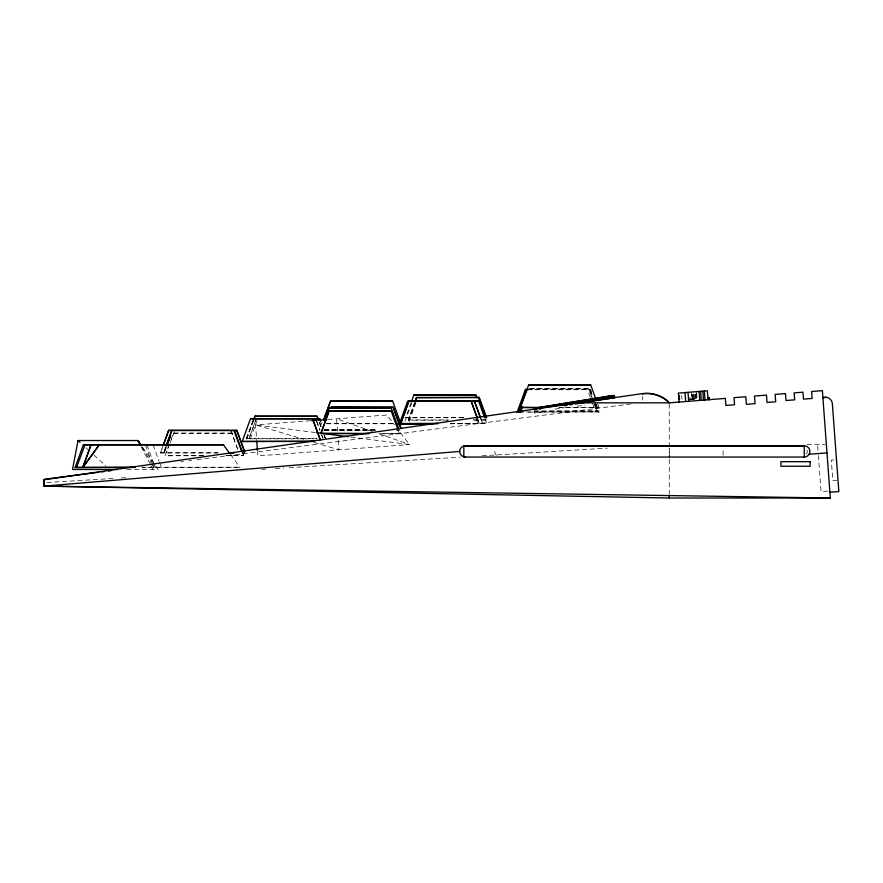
<?xml version="1.0" encoding="UTF-8"?>
<svg xmlns="http://www.w3.org/2000/svg" width="883" height="883" viewBox="0 0 883 883"><rect width="100%" height="100%" fill="white"/><g stroke="black" fill="none" stroke-linecap="round" stroke-linejoin="round"><path stroke-width="0.66" stroke-dasharray="4.42 3.31" d="M642.371 400.076L642.371 396.379M669.27 456.654L669.27 448.443L669.237 458.023M723.078 455.286L723.078 448.443M218.002 453.001L160.463 453.001L162.748 446.5M160.463 453.001L162.748 446.765M165.927 446.5L163.631 453.001L165.927 446.765M166.523 446.5L164.227 453.001L166.523 446.765M203.631 455.76L165.022 455.76L168.234 446.765M170.982 439.535L173.278 433.045L232.671 433.045M169.691 444.006L166.479 452.736M170.143 443.023L174.735 430.54M246.335 438.719L253.211 419.999M246.335 438.972L253.211 420.264M317.096 438.818L246.765 438.818L253.189 421.103M246.765 438.818L254.105 418.862M255.761 419.999L248.851 438.972L255.761 420.264M250.331 438.972L257.207 419.999M463.52 417.736L405.606 417.736L411.114 402.516M404.988 421.323L412.328 401.368M448.266 420.176L408.277 420.176L414.69 402.46M408.277 420.176L414.69 402.714M415.352 402.46L408.939 419.922M409.193 421.323L416.07 402.361M554.966 409.105L563.641 407.858M577.195 406.268L585.043 405.142M543.266 411.853L534.789 413.067L534.447 410.639M180.728 461.754L183.465 461.401M188.929 460.705L191.655 460.352M197.119 459.646L631.444 403.928M689.446 399.116L696.003 398.586M689.27 399.37L695.992 398.873M689.248 399.558L696.003 399.05M690.296 399.679L695.694 399.248M310.463 420.761L255.518 424.889L256.633 439.734M328.057 419.436L386.909 415.01L394.425 424.844M833.894 459.877L831.311 460.076L832.824 480.595L836.709 480.308M827.857 491.08L821.047 491.588L818.166 452.659M46.898 482.526L114.371 478.387M121.258 477.968L128.145 477.537M261.699 469.348L265.827 469.094M275.474 468.498L283.73 467.99M289.238 467.659L459.977 457.173M482.008 455.827L607.305 448.134M530.219 388.52L589.612 388.52L592.824 397.251M528.873 388.774L589.612 388.774L592.824 397.516M526.853 389.436L590.727 389.436M528.111 389.701L590.727 389.701L591.643 392.195M558.994 407.438L598.972 407.438L558.994 407.692M534.436 410.97L597.868 410.97L534.436 411.235M525.893 411.897L598.972 411.897L525.893 412.151M463.52 417.482L405.606 417.736M408.277 419.922L448.266 419.922M473.078 419.922L487.537 419.922L473.078 420.176M326.445 423.509L392.626 423.509M450.363 423.421L479.314 423.685L477.935 419.944M450.363 423.685L486.864 423.564L450.44 423.818M326.445 423.763L392.626 423.763M324.193 429.591L377.968 429.591M324.193 429.844L377.968 429.844M324.966 430.286L378.752 430.286M323.586 430.54L371.853 430.54M396.677 430.54L399.436 430.54M173.278 433.299L235.364 433.299M380.12 433.432L399.425 433.432L380.12 433.685M246.765 438.564L317.096 438.564M807.062 444.326L824.976 444.326M160.463 452.736L218.002 452.736M242.317 452.736L245.077 453.001L242.317 453.001M203.631 455.496L165.022 455.76M225.695 455.496L243.62 455.496L225.695 455.76M142.086 467.228L239.988 467.228L142.086 467.482M126.832 469.458L158.057 469.458L155.739 466.114M315.463 432.538L255.518 424.889L303.719 439.304M350.882 437.052L409.458 444.524L398.597 430.319M314.138 442.427L338.895 449.833L338.079 439.039M372.372 431.434L336.555 418.796L337.472 430.937M378.763 433.685L409.458 444.524L257.858 455.915L257.549 451.875M85.96 447.758L87.936 449.568M93.863 454.988L105.728 465.838M230.551 454.392L239.988 467.482M142.593 447.206L154.966 465.01M142.108 447.471L151.103 462.515M151.799 463.674L155.253 469.458M141.103 446.555L150.518 464.635M151.148 465.838L153.035 469.458M597.603 403.697L598.972 407.692M596.224 404.414L598.972 411.897M595.771 403.421L598.972 412.151M595.109 403.487L597.868 410.97M595.109 403.752L597.868 411.235M591.698 396.92L588.95 389.436L591.698 397.184M594.447 404.414L597.195 412.151L593.983 403.421M590.263 397.184L587.504 389.701M592.548 403.421L595.76 411.897M485.032 418.575L486.864 423.818M481.29 419.822L482.67 423.818L480.838 418.829M477.935 419.679L479.314 423.421M476.643 419.822L478.023 423.818L476.191 418.829M398.045 429.944L399.425 433.685M320.22 420.264L322.052 425.253M319.657 422.493L321.059 426.246M324.238 434.977L325.639 438.719M319.403 422.35L321.235 427.339M323.995 434.822L325.363 438.564M319.403 422.604L321.235 427.593M323.995 435.076L324.911 437.571M316.677 421.246L319.889 429.988M321.721 434.977L323.101 438.719M316.677 421.511L319.889 430.242M321.721 435.231L322.637 437.725M242.704 453.001L243.62 455.496M242.704 453.266L243.62 455.76M230.805 430.286L238.134 450.242M230.805 430.54L238.134 450.507M153.134 445.032L159.095 461.246M159.558 462.239L161.39 467.228M146.986 445.032L153.41 462.493M153.874 463.487L155.242 467.228M145.474 445.032L151.887 462.493M152.351 463.487L153.719 467.228M696.61 392.946L697.018 398.067M696.433 394.248L696.742 398.09M696.091 391.699L696.599 398.101M695.782 394.304L696.091 398.134M695.539 394.315L695.848 398.156M694.833 394.37L695.241 399.491M693.883 394.447L694.292 399.569M693.541 394.48L693.95 399.591M692.316 394.58L692.725 399.69M692.051 394.602L692.46 399.712M691.919 394.602L692.327 399.723M691.555 392.063L692.173 399.734M689.888 397.339L690.087 399.9M681.654 395.429L681.952 399.259M817.669 445.948L818.066 451.312M669.27 403.884L669.237 446.986M669.27 459.337L669.27 493.884M807.073 449.977A5.618 5.618 0 0 1 806.521 454.237M496.478 455.407A5.618 5.618 0 0 1 495.584 448.619"/><path stroke-width="1.32" d="M580.12 402.847L669.237 402.847L725.34 398.376L725.903 405.429L734.568 404.734L734.005 397.692L745.815 396.743L746.411 404.326L755.086 403.63L754.479 396.059L766.466 395.098L767.051 402.471L775.727 401.776L775.131 394.403L785.473 393.586L786.013 400.529L794.689 399.833L794.137 392.891L802.945 392.184L803.497 399.138L812.172 398.443L811.62 391.5L822.382 390.639L830.318 498.012L669.237 498.012L44.15 486.125L44.282 479.734M642.371 393.608L642.371 393.917A31.722 31.722 0 0 1 667.438 401.191L669.237 402.847L667.471 400.871A31.722 31.722 0 0 0 642.371 393.608L44.15 479.756M141.048 444.977L137.958 440.529L78.046 440.529L72.516 469.458L117.549 469.458M135.187 467.482L75.121 467.482L83.377 444.778L223.476 444.778L229.768 453.586M82.792 467.228L91.048 444.778L82.792 467.482L99.293 444.778L82.792 467.482M163.212 445.253L168.708 430.286L236.821 430.286L244.613 451.489M163.212 445.518L168.708 430.286M166.379 445.253L171.887 430.286L166.379 445.518M166.975 445.253L170.187 436.522M166.975 445.518L170.187 436.776M313.929 441.467L242.229 441.467L250.485 418.752L319.756 418.752L320.672 421.246M254.105 418.608L255.021 416.103L317.118 416.103L318.035 418.608M254.105 418.862L255.021 416.103M323.686 419.767L330.562 401.048L392.648 401.048L400.441 422.516M323.686 420.021L330.562 401.048M324.502 420.308L329.083 407.825L391.18 407.825L398.973 429.293M324.955 419.315L329.083 407.825M369.083 433.685L320.827 433.432L329.083 410.97L391.169 410.97L398.045 429.944M320.827 433.685L329.083 410.97M484.579 417.582L478.619 401.114L407.681 401.114L399.425 423.818L437.946 423.685M408.972 400.97L400.716 423.685L408.972 400.97L471.058 400.97L477.482 418.432M411.566 401.522L413.862 395.021L475.959 395.021L476.875 397.527M415.153 401.213L416.522 397.471L479.281 397.471L486.621 417.681M415.153 401.467L416.522 397.471M517.162 412.151L525.418 389.436L528.111 389.436M518.597 411.897L526.853 389.701M518.597 412.151L528.63 384.988L590.727 384.988L595.771 398.961M520.385 411.897L522.217 406.908M520.385 412.151L522.217 407.162M535.738 407.924L612.846 395.452M535.771 408.134L538.453 407.703M539.8 407.482L613.862 395.507L614.226 397.736M535.838 408.52L613.928 395.893M535.849 408.63L612.968 396.158M534.59 409.193L537.03 408.796M539.27 408.432L542.604 407.891M544.723 407.549L548.288 406.975M550.164 406.666L553.564 406.125M555.462 405.816L570.275 403.421M572.46 403.067L575.628 402.549M577.394 402.262L580.959 401.688M583.376 401.301L585.87 400.893M588.354 400.496L602.923 398.134M604.767 397.836L608.1 397.295M610.451 396.92L614.8 396.213M564.403 405.805L567.096 405.363M569.789 404.933L572.482 404.491M575.175 404.061L584.601 402.538M587.294 402.096L615.032 397.615M98.786 472.262L44.15 479.27L44.15 486.125L830.318 498.012M101.512 471.908L104.249 471.566M108.344 471.036L111.07 470.683M44.15 486.125L459.679 451.423M707.669 397.659L709.115 397.538L709.292 399.657M708.133 397.803L709.137 397.714M311.633 420.672L326.942 419.513M826.631 397.383L822.901 397.659A7.075 7.075 0 0 1 826.113 397.284L827.172 397.493A7.075 7.075 0 0 1 832.36 403.785L838.85 491.588L829.888 492.25M809.137 454.237L826.985 452.913M528.111 389.701L525.418 389.436M476.875 397.78L475.959 395.286L413.862 395.021M416.522 397.725L479.281 397.471M330.562 401.312L392.648 401.048M471.721 401.368L478.619 401.114M400.948 428.343L393.156 407.14L331.059 407.14L393.156 407.394L400.948 428.597M543.818 407.438L520.385 407.438L539.69 407.692M329.083 408.089L391.18 407.825M329.083 411.235L391.169 410.97M517.162 411.897L523.133 411.897M255.021 416.368L317.118 416.368L318.035 418.862M398.145 423.509L437.946 423.421M398.145 423.763L431.71 423.818M168.708 430.54L236.821 430.54L244.613 451.754M320.827 433.432L369.083 433.432M313.929 441.213L242.229 441.467M229.823 452.736L233.962 452.736M229.823 453.001L233.962 453.001M804.258 457.052L463.84 457.052L463.84 445.992L465.297 445.805L804.258 445.805A5.618 5.618 0 0 1 809.888 451.423A5.618 5.618 0 0 1 804.258 457.052L804.258 445.992L463.84 445.992A5.618 5.618 0 0 0 463.84 456.853L465.297 457.052M135.187 467.228L75.121 467.482M316.82 432.703L348.156 436.699M78.046 440.529L80.033 442.339M140.728 445.153L137.958 440.529L140.474 445.352M485.948 417.427L478.619 397.471L485.948 417.681M480.838 418.575L474.414 401.114L480.374 417.582M477.482 418.697L471.058 400.97M320.363 439.966L312.571 418.752L320.363 440.22M242.361 451.754L234.569 430.54M241.776 451.754L233.973 430.54M613.31 396.456L613.53 397.858M608.884 396.103L609.281 398.542M608.652 396.136L609.049 398.575M608.188 396.213L608.586 398.652M539.855 407.869L540.164 409.723M708.773 397.571L708.95 399.69M708.078 399.756L707.36 390.805L678.398 393.112L679.115 402.063M704.314 391.048L705.031 399.999M702.802 391.169L703.519 400.12M700.638 391.335L701.245 399.017M699.093 391.456L699.811 400.418M687.989 392.35L688.707 401.301M684.987 392.582L685.705 401.544M679.159 395.628L679.457 399.458M256.743 441.081L257.45 450.518M669.237 495.264L669.27 498.012M590.727 384.988L528.63 384.988M319.756 418.752L250.485 418.752M223.476 444.778L83.377 444.778M84.9 445.032L76.644 467.228M810.13 461.677L780.892 461.677L780.892 466.246L810.13 466.246L810.13 461.677"/></g></svg>
